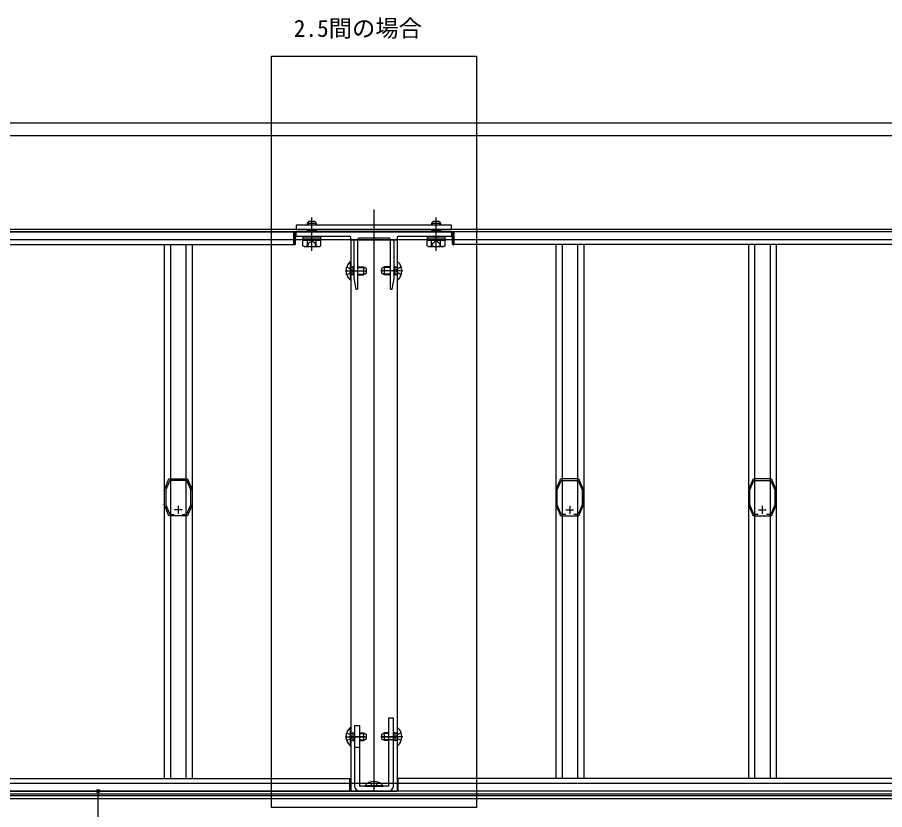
# Model space of a CAD drawing. Units: millimetres, scale not verified. Extents: x -875 to 875, y -1305 to 1298.
# Drawn here: x -291 to 267, y -723 to -213 of the extents above; entities that cross this region are included whole.
import ezdxf
from ezdxf.enums import TextEntityAlignment as Align

# ---------------------------------------------------------------- set-up
doc = ezdxf.new("R2010")
doc.units = ezdxf.units.MM
doc.header["$LTSCALE"] = 8
for name, color, linetype in [('0-1_USER1', 3, 'Continuous'), ('0-3_YKK_11E', 7, 'Continuous'), ('0-4_YKK_12', 2, 'Continuous'), ('0-5_YKK_13', 4, 'Continuous'), ('0-6_YKK_D', 6, 'Continuous')]:
    doc.layers.add(name, color=color, linetype=linetype)
doc.styles.add('ＭＳ ゴシック', font='')
doc.styles.get('ＭＳ ゴシック').set_extended_font_data('MS Gothic')

msp = doc.modelspace()

# ---------------------------------------------------------------- linework, layer by layer
at = {"layer": '0-3_YKK_11E'}
for p, q in [((-185.289, -529.853), (-190.289, -529.853)), ((-187.789, -527.353), (-187.789, -532.353)), ((61.711, -529.853), (66.711, -529.853)), ((64.211, -527.353), (64.211, -532.353)), ((185.711, -529.853), (190.711, -529.853)), ((188.211, -527.353), (188.211, -532.353))]:
    msp.add_line(p, q, dxfattribs=at)
for points in [[(-196.671, -516.553), (-196.471, -516.076), (-196.374, -515.974), (-196.277, -515.871), (-194.198, -510.927), (-194.191, -510.79), (-194.176, -510.635)], [(-185.199, -532.852), (-182.386, -532.852), (-179.789, -526.67), (-179.789, -517.034), (-182.344, -510.952), (-193.233, -510.952), (-195.789, -517.034), (-195.789, -526.671), (-193.191, -532.852), (-190.379, -532.852)], [(-193.009, -509.86), (-192.86, -509.906), (-192.732, -509.952)], [(-192.732, -509.952), (-182.846, -509.952), (-182.717, -509.906), (-182.569, -509.86)], [(-181.401, -510.635), (-181.386, -510.79), (-181.379, -510.927), (-179.3, -515.871), (-179.203, -515.974), (-179.106, -516.076), (-178.906, -516.553)], [(57.824, -510.635), (57.809, -510.79), (57.802, -510.927), (55.723, -515.871), (55.626, -515.974), (55.529, -516.076), (55.329, -516.553)], [(61.621, -532.852), (58.809, -532.852), (56.211, -526.67), (56.211, -517.034), (58.767, -510.952), (69.656, -510.952), (72.212, -517.034), (72.212, -526.671), (69.614, -532.852), (66.802, -532.852)], [(69.155, -509.952), (59.269, -509.952), (59.14, -509.906), (58.992, -509.86)], [(69.432, -509.86), (69.283, -509.906), (69.155, -509.952)], [(73.094, -516.553), (72.894, -516.076), (72.797, -515.974), (72.7, -515.871), (70.621, -510.927), (70.614, -510.79), (70.599, -510.635)], [(181.824, -510.635), (181.809, -510.79), (181.802, -510.927), (179.723, -515.871), (179.626, -515.974), (179.529, -516.076), (179.329, -516.553)], [(185.621, -532.852), (182.809, -532.852), (180.211, -526.67), (180.211, -517.034), (182.767, -510.952), (193.656, -510.952), (196.212, -517.034), (196.212, -526.671), (193.614, -532.852), (190.802, -532.852)], [(193.155, -509.952), (183.269, -509.952), (183.14, -509.906), (182.992, -509.86)], [(193.432, -509.86), (193.283, -509.906), (193.155, -509.952)], [(197.094, -516.553), (196.894, -516.076), (196.797, -515.974), (196.7, -515.871), (194.621, -510.927), (194.614, -510.79), (194.599, -510.635)], [(-196.789, -526.57), (-196.789, -526.052), (-196.739, -525.92), (-196.689, -525.788), (-196.689, -517.917), (-196.739, -517.785), (-196.789, -517.652), (-196.789, -517.134)], [(-178.788, -517.134), (-178.789, -517.652), (-178.839, -517.785), (-178.889, -517.917), (-178.889, -525.788), (-178.839, -525.92), (-178.789, -526.052), (-178.789, -526.57)], [(55.211, -517.134), (55.211, -517.652), (55.262, -517.785), (55.312, -517.917), (55.311, -525.788), (55.261, -525.92), (55.212, -526.052), (55.211, -526.57)], [(73.212, -526.57), (73.212, -526.052), (73.162, -525.92), (73.112, -525.788), (73.112, -517.917), (73.162, -517.785), (73.212, -517.652), (73.212, -517.134)], [(179.211, -517.134), (179.211, -517.652), (179.262, -517.785), (179.312, -517.917), (179.311, -525.788), (179.261, -525.92), (179.212, -526.052), (179.211, -526.57)], [(197.212, -526.57), (197.212, -526.052), (197.162, -525.92), (197.112, -525.788), (197.112, -517.917), (197.162, -517.785), (197.212, -517.652), (197.212, -517.134)], [(-194.176, -533.069), (-194.191, -532.914), (-194.198, -532.777), (-196.277, -527.833), (-196.374, -527.731), (-196.471, -527.628), (-196.672, -527.151)], [(-178.906, -527.151), (-179.106, -527.628), (-179.203, -527.731), (-179.3, -527.833), (-181.379, -532.777), (-181.386, -532.914), (-181.401, -533.069)], [(55.329, -527.151), (55.529, -527.628), (55.626, -527.731), (55.723, -527.833), (57.802, -532.777), (57.809, -532.914), (57.824, -533.069)], [(70.599, -533.069), (70.614, -532.914), (70.621, -532.777), (72.7, -527.833), (72.797, -527.731), (72.894, -527.628), (73.095, -527.151)], [(179.329, -527.151), (179.529, -527.628), (179.626, -527.731), (179.723, -527.833), (181.802, -532.777), (181.809, -532.914), (181.824, -533.069)], [(194.599, -533.069), (194.614, -532.914), (194.621, -532.777), (196.7, -527.833), (196.797, -527.731), (196.894, -527.628), (197.095, -527.151)], [(-182.569, -533.845), (-182.717, -533.799), (-182.846, -533.752), (-192.731, -533.752), (-192.86, -533.799), (-193.009, -533.845)], [(58.991, -533.845), (59.14, -533.799), (59.269, -533.752), (69.154, -533.752), (69.283, -533.799), (69.432, -533.845)], [(182.991, -533.845), (183.14, -533.799), (183.269, -533.752), (193.154, -533.752), (193.283, -533.799), (193.432, -533.845)]]:
    msp.add_lwpolyline(points, dxfattribs=at)
for centre, start, end in [((-192.859, -511.352), 95.73925, 151.44438), ((-182.719, -511.352), 28.55565, 84.26079), ((59.142, -511.352), 95.73921, 151.44435), ((69.282, -511.352), 28.55562, 84.26075), ((183.142, -511.352), 95.73921, 151.44435), ((193.282, -511.352), 28.55562, 84.26075), ((-195.289, -517.134), 157.21255, 180.00006), ((-180.289, -517.134), 359.99998, 22.78771), ((56.712, -517.134), 157.21229, 180.00002), ((71.712, -517.134), 359.99994, 22.78745), ((180.712, -517.134), 157.21229, 180.00002), ((195.712, -517.134), 359.99994, 22.78745), ((-195.289, -526.57), 180, 202.78773), ((-180.289, -526.57), 337.21234, 0.00008), ((56.711, -526.57), 179.99992, 202.78766), ((71.712, -526.57), 337.21227, 0), ((180.711, -526.57), 179.99992, 202.78766), ((195.712, -526.57), 337.21227, 0), ((-192.859, -532.352), 208.55592, 264.26083), ((-182.719, -532.352), 275.73914, 331.44347), ((59.141, -532.352), 208.55653, 264.26086), ((69.282, -532.352), 275.73917, 331.44408), ((183.141, -532.352), 208.55653, 264.26086), ((193.282, -532.352), 275.73917, 331.44408)]:
    msp.add_arc(centre, 1.5, start, end, dxfattribs=at)
at = {"layer": '0-4_YKK_12'}
for p, q in [((400.711, -280.955), (-524.289, -280.955)), ((400.711, -288.955), (-524.289, -288.955)), ((-61.789, -336.555), (-61.789, -710.955)), ((400.711, -349.455), (-524.289, -349.455)), ((400.711, -350.955), (-524.289, -350.955)), ((-523.789, -350.952), (-113.289, -350.952)), ((400.211, -350.952), (-10.289, -350.952)), ((400.711, -355.955), (-524.289, -355.955)), ((-76.789, -355.955), (-76.789, -710.952)), ((-76.789, -355.955), (-46.789, -355.955)), ((-46.789, -355.955), (-46.789, -710.952)), ((-523.789, -358.952), (-113.289, -358.952)), ((-196.789, -358.952), (-196.789, -702.952)), ((-192.731, -358.952), (-192.731, -702.952)), ((-182.846, -358.952), (-182.846, -702.952)), ((-178.789, -358.952), (-178.789, -702.952)), ((400.211, -358.952), (-10.289, -358.952)), ((55.211, -358.952), (55.211, -702.952)), ((59.269, -358.952), (59.269, -702.952)), ((69.154, -358.952), (69.154, -702.952)), ((73.212, -358.952), (73.212, -702.952)), ((179.211, -358.952), (179.211, -702.952)), ((183.269, -358.952), (183.269, -702.952)), ((193.154, -358.952), (193.154, -702.952)), ((197.212, -358.952), (197.212, -702.952)), ((-523.789, -702.952), (-77.289, -702.952)), ((-77.289, -710.952), (-77.289, -702.952)), ((400.211, -702.952), (-46.289, -702.952)), ((-46.289, -710.952), (-46.289, -702.952)), ((-714.289, -705.952), (475.711, -705.952)), ((400.711, -710.952), (-524.289, -710.952)), ((-523.789, -710.952), (-77.289, -710.952)), ((383.211, -712.952), (-506.789, -712.952)), ((383.211, -714.152), (-506.789, -714.152)), ((-76.789, -710.952), (-46.789, -710.952)), ((400.211, -710.952), (-46.289, -710.952)), ((400.711, -715.952), (-524.289, -715.952))]:
    msp.add_line(p, q, dxfattribs=at)
msp.add_lwpolyline([(-127.773, -237.813), (4.196, -237.813), (4.196, -721.507), (-127.773, -721.507)], close=True, dxfattribs=at)
for points in [[(-113.289, -350.952), (-113.289, -355.952), (-113.289, -358.952)], [(-10.289, -350.952), (-10.289, -355.952), (-10.289, -358.952)]]:
    msp.add_lwpolyline(points, dxfattribs=at)
at = {"layer": '0-5_YKK_13'}
for p, q in [((-104.789, -345.256), (-103.789, -344.256)), ((-104.789, -345.256), (-98.789, -345.256)), ((-104.789, -345.256), (-104.789, -346.555)), ((-104.249, -344.716), (-104.249, -346.555)), ((-99.789, -344.256), (-103.789, -344.256)), ((-101.789, -363.077), (-101.789, -341.666)), ((-98.789, -345.256), (-99.789, -344.256)), ((-99.329, -344.716), (-99.329, -346.555)), ((-98.789, -346.555), (-98.789, -345.256)), ((-24.789, -345.256), (-23.789, -344.256)), ((-24.789, -345.256), (-18.789, -345.256)), ((-24.789, -345.256), (-24.789, -346.555)), ((-24.249, -344.716), (-24.249, -346.555)), ((-19.789, -344.256), (-23.789, -344.256)), ((-21.789, -363.077), (-21.789, -341.666)), ((-18.789, -345.256), (-19.789, -344.256)), ((-19.329, -344.716), (-19.329, -346.555)), ((-18.789, -346.555), (-18.789, -345.256)), ((-112.758, -350.985), (-113.289, -350.952)), ((-111.789, -353.455), (-111.789, -351.455)), ((-111.289, -350.955), (-102.247, -350.955)), ((-104.789, -349.455), (-104.789, -350.156)), ((-104.789, -350.156), (-98.789, -350.156)), ((-104.789, -350.156), (-104.327, -350.955)), ((-104.249, -349.455), (-104.249, -350.955)), ((-99.329, -349.455), (-99.329, -350.955)), ((-98.789, -350.156), (-99.25, -350.955)), ((-98.789, -350.156), (-98.789, -349.455)), ((-24.789, -349.455), (-24.789, -350.156)), ((-24.789, -350.156), (-18.789, -350.156)), ((-24.789, -350.156), (-24.327, -350.955)), ((-24.249, -349.455), (-24.249, -350.955)), ((-21.33, -350.955), (-12.289, -350.955)), ((-19.329, -349.455), (-19.329, -350.955)), ((-18.789, -350.156), (-19.25, -350.955)), ((-18.789, -350.156), (-18.789, -349.455)), ((-11.789, -351.455), (-11.789, -353.455)), ((-10.819, -350.985), (-10.289, -350.952)), ((-77.089, -353.955), (-111.289, -353.955)), ((-106.789, -356.256), (-107.562, -356.702)), ((-107.562, -359.809), (-107.562, -356.702)), ((-96.039, -353.955), (-107.539, -353.955)), ((-107.539, -354.755), (-107.539, -356.256)), ((-107.539, -354.755), (-96.039, -354.755)), ((-107.539, -356.256), (-96.039, -356.256)), ((-106.788, -356.256), (-96.788, -356.256)), ((-104.675, -359.809), (-104.675, -356.702)), ((-98.902, -359.809), (-98.902, -356.702)), ((-96.789, -356.256), (-96.015, -356.702)), ((-96.039, -356.256), (-96.039, -354.755)), ((-96.015, -359.809), (-96.015, -356.702)), ((-76.789, -355.655), (-76.789, -354.255)), ((-74.789, -355.955), (-76.489, -355.955)), ((-74.489, -375.497), (-74.489, -356.255)), ((-72.489, -355.955), (-72.489, -387.655)), ((-52.089, -354.955), (-71.489, -354.955)), ((-51.089, -387.655), (-51.089, -355.955)), ((-49.089, -356.255), (-49.089, -375.497)), ((-47.089, -355.955), (-48.789, -355.955)), ((-46.789, -354.255), (-46.789, -355.655)), ((-12.289, -353.955), (-46.489, -353.955)), ((-26.789, -356.256), (-27.562, -356.702)), ((-27.562, -359.809), (-27.562, -356.702)), ((-16.039, -353.955), (-27.539, -353.955)), ((-27.539, -354.755), (-27.539, -356.256)), ((-27.539, -354.755), (-16.039, -354.755)), ((-27.539, -356.256), (-16.039, -356.256)), ((-26.788, -356.256), (-16.788, -356.256)), ((-24.675, -359.809), (-24.675, -356.702)), ((-18.902, -359.809), (-18.902, -356.702)), ((-16.789, -356.256), (-16.015, -356.702)), ((-16.039, -356.256), (-16.039, -354.755)), ((-16.015, -359.809), (-16.015, -356.702)), ((-113.289, -359.252), (-113.289, -357.452)), ((-112.758, -359.22), (-113.289, -359.252)), ((-112.289, -358.721), (-112.289, -357.452)), ((-106.789, -360.256), (-107.562, -359.809)), ((-106.788, -360.256), (-96.788, -360.256)), ((-96.789, -360.256), (-96.015, -359.809)), ((-26.789, -360.256), (-27.562, -359.809)), ((-26.788, -360.256), (-16.788, -360.256)), ((-16.789, -360.256), (-16.015, -359.809)), ((-11.289, -358.721), (-11.289, -357.452)), ((-10.819, -359.22), (-10.289, -359.252)), ((-10.289, -359.252), (-10.289, -357.452)), ((-79.371, -373.455), (-76.654, -374.81)), ((-77.036, -370.055), (-76.789, -370.055)), ((-77.036, -370.055), (-77.036, -381.855)), ((-76.789, -381.855), (-76.789, -370.055)), ((-75.389, -373.888), (-76.312, -373.695)), ((-75.389, -373.455), (-75.984, -373.671)), ((-75.389, -373.455), (-75.389, -378.455)), ((-75.389, -373.455), (-74.489, -373.455)), ((-75.389, -373.888), (-74.489, -373.888)), ((-72.489, -373.455), (-68.489, -373.455)), ((-72.489, -373.888), (-67.568, -373.888)), ((-68.489, -373.455), (-66.789, -374.255)), ((-68.489, -373.455), (-68.489, -378.455)), ((-56.789, -374.255), (-55.089, -373.455)), ((-51.089, -373.888), (-56.009, -373.888)), ((-51.089, -373.455), (-55.089, -373.455)), ((-55.089, -378.455), (-55.089, -373.455)), ((-48.189, -373.455), (-49.089, -373.455)), ((-48.189, -373.888), (-49.089, -373.888)), ((-48.189, -378.455), (-48.189, -373.455)), ((-48.189, -373.455), (-47.593, -373.671)), ((-48.189, -373.888), (-47.265, -373.695)), ((-44.206, -373.455), (-46.923, -374.81)), ((-46.789, -370.055), (-46.789, -381.855)), ((-46.541, -370.055), (-46.789, -370.055)), ((-46.541, -381.855), (-46.541, -370.055)), ((-80.289, -375.955), (-66.289, -375.955)), ((-79.371, -378.455), (-76.654, -377.1)), ((-76.045, -375.955), (-76.654, -374.81)), ((-76.045, -375.955), (-76.654, -377.1)), ((-75.389, -378.022), (-76.312, -378.216)), ((-75.389, -378.455), (-75.984, -378.239)), ((-75.389, -378.022), (-74.489, -378.022)), ((-75.389, -378.455), (-74.489, -378.455)), ((-74.489, -380.929), (-74.489, -376.413)), ((-72.489, -378.022), (-67.568, -378.022)), ((-72.489, -378.455), (-68.489, -378.455)), ((-66.789, -377.655), (-68.489, -378.455)), ((-66.789, -374.255), (-66.789, -377.655)), ((-43.289, -375.955), (-57.288, -375.955)), ((-56.789, -377.655), (-56.789, -374.255)), ((-55.089, -378.455), (-56.789, -377.655)), ((-51.089, -378.022), (-56.009, -378.022)), ((-51.089, -378.455), (-55.089, -378.455)), ((-49.089, -376.413), (-49.089, -380.929)), ((-48.189, -378.022), (-49.089, -378.022)), ((-48.189, -378.455), (-49.089, -378.455)), ((-48.189, -378.022), (-47.265, -378.216)), ((-48.189, -378.455), (-47.593, -378.239)), ((-47.532, -375.955), (-46.923, -374.81)), ((-47.532, -375.955), (-46.923, -377.1)), ((-44.206, -378.455), (-46.923, -377.1)), ((-77.036, -381.855), (-76.789, -381.855)), ((-73.298, -387.707), (-74.484, -380.981)), ((-49.093, -380.981), (-50.279, -387.707)), ((-46.541, -381.855), (-46.789, -381.855)), ((-72.789, -387.955), (-73.002, -387.955)), ((-50.575, -387.955), (-50.789, -387.955)), ((-52.489, -663.952), (-52.489, -707.752)), ((-49.289, -663.952), (-52.489, -663.952)), ((-49.289, -707.752), (-49.289, -663.952)), ((-74.289, -668.952), (-74.289, -707.752)), ((-71.089, -668.952), (-74.289, -668.952)), ((-71.089, -668.952), (-71.089, -707.752)), ((-79.371, -673.452), (-76.654, -674.807)), ((-77.036, -670.052), (-76.789, -670.052)), ((-77.036, -670.052), (-77.036, -681.852)), ((-76.789, -681.852), (-76.789, -670.052)), ((-76.045, -675.952), (-76.654, -674.807)), ((-75.389, -673.885), (-76.312, -673.692)), ((-75.389, -673.452), (-75.984, -673.669)), ((-75.389, -673.452), (-75.389, -678.452)), ((-75.389, -673.452), (-74.289, -673.452)), ((-75.389, -673.885), (-74.289, -673.885)), ((-71.089, -673.452), (-68.489, -673.452)), ((-71.089, -673.885), (-67.568, -673.885)), ((-68.489, -673.452), (-66.789, -674.252)), ((-68.489, -673.452), (-68.489, -678.452)), ((-66.789, -674.252), (-66.789, -677.652)), ((-56.789, -674.252), (-55.089, -673.452)), ((-56.789, -677.652), (-56.789, -674.252)), ((-52.489, -673.885), (-56.009, -673.885)), ((-52.489, -673.452), (-55.089, -673.452)), ((-55.089, -678.452), (-55.089, -673.452)), ((-48.189, -673.452), (-49.289, -673.452)), ((-48.189, -673.885), (-49.289, -673.885)), ((-48.189, -678.452), (-48.189, -673.452)), ((-48.189, -673.452), (-47.593, -673.669)), ((-48.189, -673.885), (-47.265, -673.692)), ((-47.532, -675.952), (-46.923, -674.807)), ((-44.206, -673.452), (-46.923, -674.807)), ((-46.789, -670.052), (-46.789, -681.852)), ((-46.541, -670.052), (-46.789, -670.052)), ((-46.541, -681.852), (-46.541, -670.052)), ((-80.289, -675.952), (-66.289, -675.952)), ((-79.371, -678.452), (-76.654, -677.097)), ((-67.489, -675.952), (-77.489, -675.952)), ((-76.045, -675.952), (-76.654, -677.097)), ((-75.389, -678.019), (-76.312, -678.213)), ((-75.389, -678.452), (-75.984, -678.236)), ((-75.389, -678.019), (-74.289, -678.019)), ((-75.389, -678.452), (-74.289, -678.452)), ((-71.089, -678.019), (-67.568, -678.019)), ((-71.089, -678.452), (-68.489, -678.452)), ((-66.789, -677.652), (-68.489, -678.452)), ((-43.289, -675.952), (-57.288, -675.952)), ((-55.089, -678.452), (-56.789, -677.652)), ((-56.089, -675.952), (-46.089, -675.952)), ((-52.489, -678.019), (-56.009, -678.019)), ((-52.489, -678.452), (-55.089, -678.452)), ((-49.289, -677.952), (-52.489, -677.952)), ((-48.189, -678.019), (-49.289, -678.019)), ((-48.189, -678.452), (-49.289, -678.452)), ((-48.189, -678.019), (-47.265, -678.213)), ((-48.189, -678.452), (-47.593, -678.236)), ((-47.532, -675.952), (-46.923, -677.097)), ((-44.206, -678.452), (-46.923, -677.097)), ((-77.036, -681.852), (-76.789, -681.852)), ((-71.089, -682.952), (-74.289, -682.952)), ((-46.541, -681.852), (-46.789, -681.852)), ((-52.489, -707.752), (-71.089, -707.752)), ((-67.689, -707.505), (-67.689, -707.752)), ((-55.889, -707.505), (-67.689, -707.505)), ((-67.689, -707.752), (-55.889, -707.752)), ((-64.289, -705.169), (-62.934, -707.887)), ((-61.789, -708.496), (-62.934, -707.887)), ((-61.789, -704.252), (-61.789, -707.752)), ((-61.789, -708.496), (-60.644, -707.887)), ((-59.289, -705.169), (-60.644, -707.887)), ((-55.889, -707.505), (-55.889, -707.752)), ((-52.489, -710.952), (-71.089, -710.952))]:
    msp.add_line(p, q, dxfattribs=at)
for points in [[(-113.289, -357.452), (-113.289, -355.952), (-113.289, -350.952)], [(-112.289, -357.452), (-112.289, -355.952), (-112.289, -351.484)], [(-101.33, -350.955), (-61.789, -350.955), (-22.247, -350.955)], [(-11.289, -357.452), (-11.289, -355.952), (-11.289, -351.484)], [(-10.289, -357.452), (-10.289, -355.952), (-10.289, -350.952)], [(-107.539, -353.955), (-107.539, -354.755), (-96.039, -354.755), (-96.039, -353.955)], [(-104.838, -360.258), (-103.689, -357.9), (-101.789, -356.89)], [(-98.739, -360.258), (-99.889, -357.9), (-101.789, -356.89)], [(-27.539, -353.955), (-27.539, -354.755), (-16.039, -354.755), (-16.039, -353.955)], [(-24.838, -360.258), (-23.689, -357.9), (-21.789, -356.89)], [(-18.739, -360.258), (-19.889, -357.9), (-21.789, -356.89)]]:
    msp.add_lwpolyline(points, dxfattribs=at)
msp.add_lwpolyline([(-111.789, -349.455), (-11.789, -349.455), (-11.789, -346.555), (-111.789, -346.555)], close=True, dxfattribs=at)
for centre, radius, start, end in [((-112.789, -351.484), 0.5, 0, 86.5), ((-111.289, -351.455), 0.5, 90, 180), ((-102.247, -351.155), 0.2, 23.57818, 90), ((-101.789, -350.955), 0.3, 203.57818, 336.42182), ((-101.33, -351.155), 0.2, 90, 156.42182), ((-22.247, -351.155), 0.2, 23.57818, 90), ((-21.789, -350.955), 0.3, 203.57818, 336.42182), ((-21.33, -351.155), 0.2, 90, 156.42182), ((-12.289, -351.455), 0.5, 0, 90), ((-10.789, -351.484), 0.5, 93.5, 180), ((-111.289, -353.455), 0.5, 180, 270), ((-106.119, -358.812), 2.556, 55.61708, 124.38292), ((-101.789, -365.809), 9.554, 72.41276, 107.58724), ((-97.458, -358.811), 2.556, 55.61708, 124.38292), ((-77.089, -354.255), 0.3, 0, 90), ((-76.489, -355.655), 0.3, 180, 270), ((-74.789, -356.255), 0.3, 0, 90), ((-71.489, -355.955), 1, 90, 180), ((-52.089, -355.955), 1, 0, 90), ((-48.789, -356.255), 0.3, 90, 180), ((-47.089, -355.655), 0.3, 270, 0), ((-46.489, -354.255), 0.3, 90, 180), ((-26.119, -358.812), 2.556, 55.61708, 124.38292), ((-21.789, -365.809), 9.554, 72.41276, 107.58724), ((-17.458, -358.811), 2.556, 55.61708, 124.38292), ((-12.289, -353.455), 0.5, 270, 0), ((-112.789, -358.721), 0.5, 273.5, 0), ((-106.119, -357.7), 2.556, 235.61708, 304.38292), ((-101.789, -350.702), 9.554, 252.41276, 287.58724), ((-97.458, -357.7), 2.556, 235.61708, 304.38292), ((-26.119, -357.7), 2.556, 235.61708, 304.38292), ((-21.789, -350.702), 9.554, 252.41276, 287.58724), ((-17.458, -357.7), 2.556, 235.61708, 304.38292), ((-10.789, -358.721), 0.5, 180, 266.5), ((-72.089, -375.955), 7.7, 129.98312, 230.01688), ((-76.189, -373.107), 0.6, 180, 289.96957), ((-47.389, -373.107), 0.6, 250.03043, 0), ((-51.489, -375.955), 7.7, 309.98312, 50.01688), ((-76.189, -378.803), 0.6, 70.03043, 180), ((-74.289, -375.497), 0.2, 180, 246.42182), ((-74.289, -376.413), 0.2, 113.57818, 180), ((-74.489, -375.955), 0.3, 293.57818, 66.42182), ((-49.089, -375.955), 0.3, 113.57818, 246.42182), ((-49.289, -375.497), 0.2, 293.57818, 0), ((-49.289, -376.413), 0.2, 0, 66.42182), ((-47.389, -378.803), 0.6, 0, 109.96957), ((-74.189, -380.929), 0.3, 180, 190), ((-49.389, -380.929), 0.3, 350, 0), ((-73.002, -387.655), 0.3, 190, 270), ((-72.789, -387.655), 0.3, 270, 0), ((-50.789, -387.655), 0.3, 180, 270), ((-50.575, -387.655), 0.3, 270, 350), ((-72.089, -675.952), 7.7, 129.98312, 230.01688), ((-76.189, -673.105), 0.6, 180, 289.96957), ((-47.389, -673.105), 0.6, 250.03043, 0), ((-51.489, -675.952), 7.7, 309.98312, 50.01688), ((-76.189, -678.8), 0.6, 70.03043, 180), ((-47.389, -678.8), 0.6, 0, 109.96957), ((-71.089, -707.752), 3.2, 180, 270), ((-61.789, -712.452), 7.7, 39.98312, 140.01688), ((-52.489, -707.752), 3.2, 270, 0)]:
    msp.add_arc(centre, radius, start, end, dxfattribs=at)
at = {"layer": '0-6_YKK_D'}
for p, q in [((-269.289, -710.952), (-238.289, -710.952)), ((-239.289, -755.952), (-239.289, -710.952))]:
    msp.add_line(p, q, dxfattribs=at)
msp.add_circle((-239.289, -710.952), 1.075, dxfattribs=at)

# ---------------------------------------------------------------- texts
at = {"layer": '0-1_USER1', "style": 'ＭＳ ゴシック'}
msp.add_text('2.5間の場合', height=11, dxfattribs=at).set_placement((-113.379, -228.623), align=Align.BOTTOM_LEFT)

doc.saveas('drawing.dxf')
